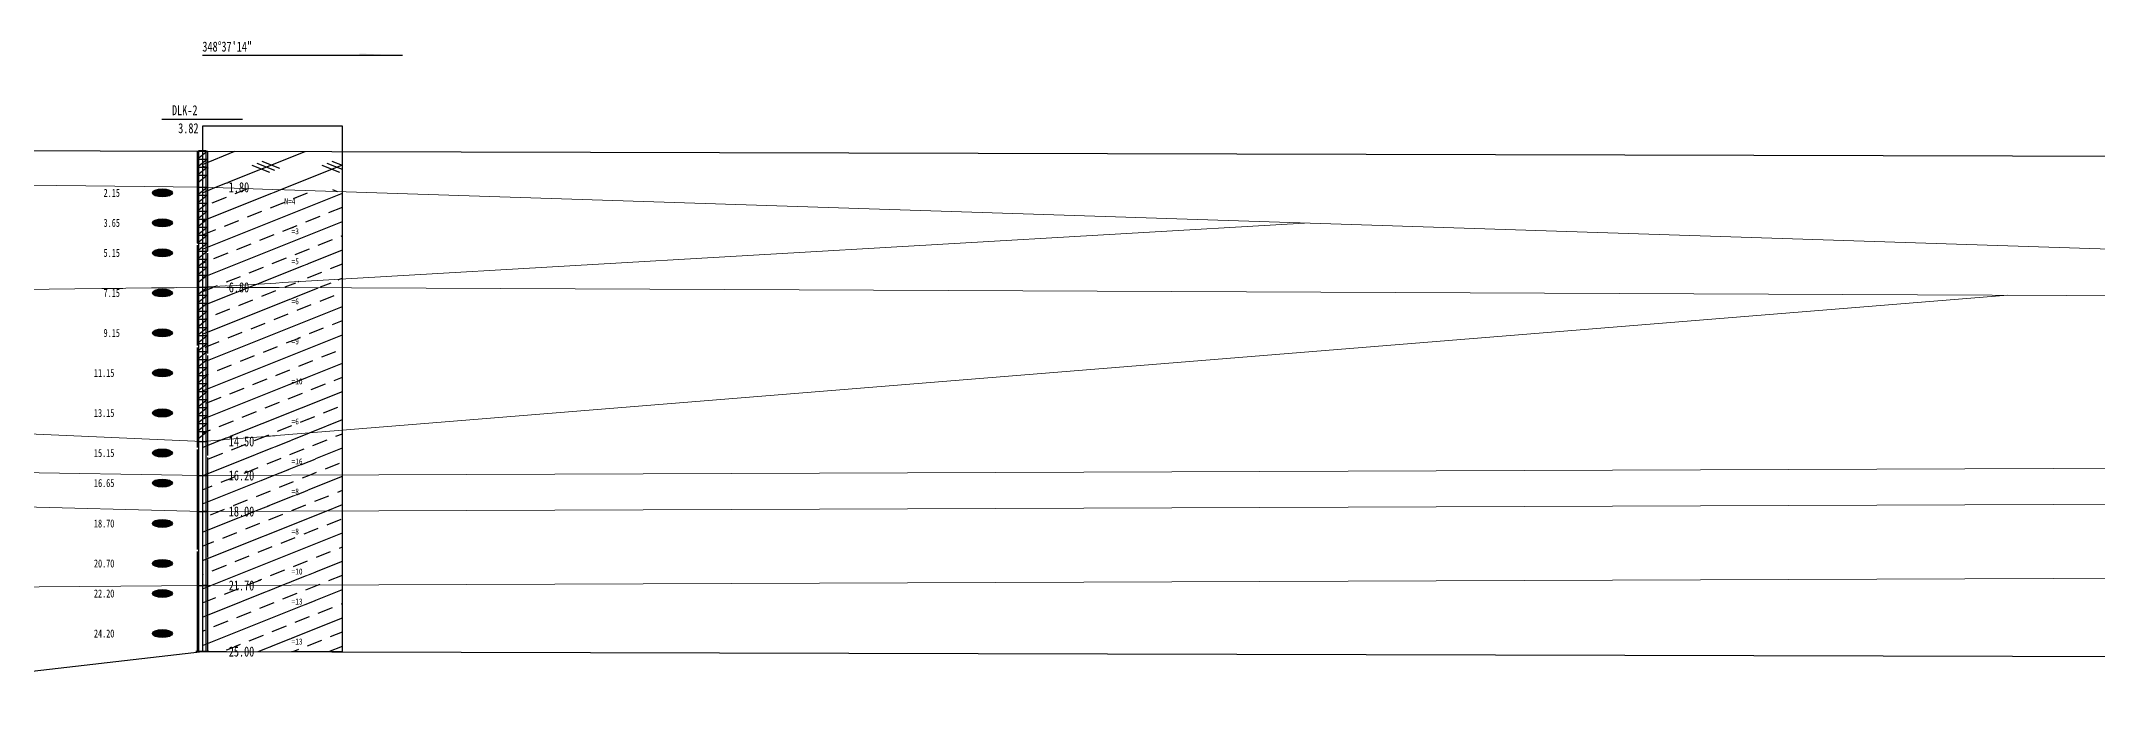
# Model space of a CAD drawing. Header units: millimetres. Extents: x 946 to 3601, y 223 to 2569.
# Drawn here: x 1982.7 to 2085.6, y 570.1 to 603.1 of the extents above; entities that cross this region are included whole.
import ezdxf

# ---------------------------------------------------------------- set-up
doc = ezdxf.new("R2010")
doc.units = ezdxf.units.MM
doc.linetypes.add('sx', pattern=[10, 5, 0, 5, 0])
for name, color, linetype in [('dz-temp', 4, 'Continuous'), ('GiCAD_PouMian', 7, 'Continuous'), ('GICAD_QUYANG', 7, 'Continuous'), ('地形线', 7, 'Continuous'), ('地质-地面线', 7, 'Continuous'), ('地质-填充花纹', 8, 'Continuous'), ('地质-标贯', 7, 'Continuous'), ('地质-钻孔', 7, 'Continuous')]:
    doc.layers.add(name, color=color, linetype=linetype)
doc.layers.add('地质-地层线', color=7, linetype='Continuous', lineweight=15)
doc.layers.add('地质-文字', color=7, linetype='Continuous', lineweight=15)
doc.styles.add('LZ_FONTS_FS', font='', dxfattribs={"width": 0.7})
doc.styles.add('剖线方向', font='', dxfattribs={"width": 0.7, "height": 2.5})
doc.styles.add('层底标注', font='', dxfattribs={"width": 0.7, "height": 2.5})
doc.styles.add('标贯动探', font='', dxfattribs={"width": 0.7, "height": 1.5})
doc.styles.add('钻孔标注', font='', dxfattribs={"width": 0.7, "height": 2.5})
doc.styles.get('LZ_FONTS_FS').set_extended_font_data('仿宋_GB2312')
doc.styles.get('剖线方向').set_extended_font_data('仿宋_GB2312')
doc.styles.get('层底标注').set_extended_font_data('仿宋_GB2312')
doc.styles.get('标贯动探').set_extended_font_data('仿宋_GB2312')
doc.styles.get('钻孔标注').set_extended_font_data('仿宋_GB2312')
pattern_1 = [(21.80141, (0, 0), (-1.7677652, 0.7071061), []), (21.80141, (1.75, 0), (-1.7677652, 0.7071061), [0.76157655, -0.47598506])]

# ---------------------------------------------------------------- blocks, each defined once
blk = doc.blocks.new('pxfx')
blk.add_hatch(color=7).paths.add_polyline_path([(15.69, 0), (15.69, 0.52), (20.1, 0)])
at = {"color": 7, "linetype": 'Continuous'}
blk.add_wipeout([(-10.23, -0.22), (10.32, -0.22), (10.32, 0.73), (-10.23, 0.73)], dxfattribs=at)
at = {"layer": '地形线', "color": 7}
blk.add_line((20, 0), (0, 0), dxfattribs=at)
blk = doc.blocks.new('WipeoutBlock')
at = {"color": 7}
blk.add_wipeout([(0, 0), (0, 1), (1, 1), (1, 0)], dxfattribs=at)
blk = doc.blocks.new('gkqy_yuan.dwg不标1')
at = {"layer": 'GiCAD_PouMian'}
h = blk.add_hatch(color=7, dxfattribs=at)
edge = h.paths.add_edge_path()
edge.add_arc((0, 0), 1, 0, 360)
at = {"layer": 'GICAD_QUYANG', "color": 7}
blk.add_circle((0, 0), 1, dxfattribs=at)

msp = doc.modelspace()

# ---------------------------------------------------------------- linework, layer by layer
at = {"layer": 'dz-temp', "color": 7, "linetype": 'Continuous'}
for p, q in [((1997.79, 598.83), (1990.79, 598.83)), ((1990.79, 598.83), (1990.79, 572.57)), ((1997.79, 572.57), (1997.79, 598.83)), ((1969.54, 570.11), (1990.79, 572.57)), ((1990.79, 572.57), (1997.79, 572.57))]:
    msp.add_line(p, q, dxfattribs=at)
at = {"layer": '地质-地面线', "color": 7, "linetype": 'Continuous'}
for p, q in [((1948.29, 597.75), (1990.79, 597.57)), ((1990.79, 597.57), (2100.99, 597.29))]:
    msp.add_line(p, q, dxfattribs=at)
at = {"layer": '地质-钻孔', "color": 7, "linetype": 'Continuous'}
for p, q in [((1988.77, 599.17), (1992.8, 599.17)), ((1990.54, 597.57), (1991.04, 597.57)), ((1990.54, 597.57), (1991.04, 597.57)), ((1991.04, 597.57), (1990.54, 597.17)), ((1990.61, 597.6), (1990.96, 597.6)), ((1990.61, 572.57), (1990.61, 597.6)), ((1990.96, 597.6), (1990.96, 572.57)), ((1991.04, 597.57), (1991.04, 597.57)), ((1990.54, 597.17), (1991.04, 597.17)), ((1991.04, 597.17), (1990.54, 596.77)), ((1990.54, 596.77), (1991.04, 596.77)), ((1991.04, 596.77), (1990.54, 596.37)), ((1991.04, 597.17), (1991.04, 597.17)), ((1991.04, 596.77), (1991.04, 596.77)), ((1990.54, 596.37), (1991.04, 596.37)), ((1991.04, 596.37), (1990.54, 595.97)), ((1990.54, 595.77), (1991.04, 595.77)), ((1990.54, 595.77), (1991.04, 595.77)), ((1991.04, 595.77), (1990.54, 595.37)), ((1990.54, 595.77), (1991.04, 595.77)), ((1991.04, 596.37), (1991.04, 596.37)), ((1991.04, 595.77), (1991.04, 595.77)), ((1990.54, 595.37), (1991.04, 595.37)), ((1991.04, 595.37), (1990.54, 594.97)), ((1990.54, 594.97), (1991.04, 594.97)), ((1991.04, 594.97), (1990.54, 594.57)), ((1990.54, 594.57), (1991.04, 594.57)), ((1991.04, 594.57), (1990.54, 594.17)), ((1991.04, 595.37), (1991.04, 595.37)), ((1991.04, 594.97), (1991.04, 594.97)), ((1991.04, 594.57), (1991.04, 594.57)), ((1990.54, 594.17), (1991.04, 594.17)), ((1991.04, 594.17), (1990.54, 593.77)), ((1990.54, 593.77), (1991.04, 593.77)), ((1991.04, 593.77), (1990.54, 593.37)), ((1990.54, 593.37), (1991.04, 593.37)), ((1991.04, 593.37), (1990.54, 592.97)), ((1991.04, 594.17), (1991.04, 594.17)), ((1991.04, 593.77), (1991.04, 593.77)), ((1991.04, 593.37), (1991.04, 593.37)), ((1990.54, 592.97), (1991.04, 592.97)), ((1991.04, 592.97), (1990.54, 592.57)), ((1990.54, 592.57), (1991.04, 592.57)), ((1991.04, 592.57), (1990.54, 592.17)), ((1991.04, 592.97), (1991.04, 592.97)), ((1991.04, 592.57), (1991.04, 592.57)), ((1990.54, 592.17), (1991.04, 592.17)), ((1991.04, 592.17), (1990.54, 591.77)), ((1990.54, 591.77), (1991.04, 591.77)), ((1991.04, 591.77), (1990.54, 591.37)), ((1990.54, 591.37), (1991.04, 591.37)), ((1991.04, 591.37), (1990.54, 590.97)), ((1991.04, 592.17), (1991.04, 592.17)), ((1991.04, 591.77), (1991.04, 591.77)), ((1991.04, 591.37), (1991.04, 591.37)), ((1990.54, 590.77), (1991.04, 590.77)), ((1990.54, 590.77), (1991.04, 590.77)), ((1990.54, 590.77), (1991.04, 590.77)), ((1991.04, 590.77), (1990.54, 590.37)), ((1990.54, 590.37), (1991.04, 590.37)), ((1991.04, 590.37), (1990.54, 589.97)), ((1991.04, 590.77), (1991.04, 590.77)), ((1991.04, 590.37), (1991.04, 590.37)), ((1990.54, 589.97), (1991.04, 589.97)), ((1991.04, 589.97), (1990.54, 589.57)), ((1990.54, 589.57), (1991.04, 589.57)), ((1991.04, 589.57), (1990.54, 589.17)), ((1991.04, 589.97), (1991.04, 589.97)), ((1991.04, 589.57), (1991.04, 589.57)), ((1990.54, 589.17), (1991.04, 589.17)), ((1991.04, 589.17), (1990.54, 588.77)), ((1990.54, 588.77), (1991.04, 588.77)), ((1991.04, 588.77), (1990.54, 588.37)), ((1990.54, 588.37), (1991.04, 588.37)), ((1991.04, 588.37), (1990.54, 587.97)), ((1991.04, 589.17), (1991.04, 589.17)), ((1991.04, 588.77), (1991.04, 588.77)), ((1991.04, 588.37), (1991.04, 588.37)), ((1990.54, 587.97), (1991.04, 587.97)), ((1991.04, 587.97), (1990.54, 587.57)), ((1990.54, 587.57), (1991.04, 587.57)), ((1991.04, 587.57), (1990.54, 587.17)), ((1991.04, 587.97), (1991.04, 587.97)), ((1991.04, 587.57), (1991.04, 587.57)), ((1990.54, 587.17), (1991.04, 587.17)), ((1991.04, 587.17), (1990.54, 586.77)), ((1990.54, 586.77), (1991.04, 586.77)), ((1991.04, 586.77), (1990.54, 586.37)), ((1990.54, 586.37), (1991.04, 586.37)), ((1991.04, 586.37), (1990.54, 585.97)), ((1991.04, 587.17), (1991.04, 587.17)), ((1991.04, 586.77), (1991.04, 586.77)), ((1991.04, 586.37), (1991.04, 586.37)), ((1990.54, 585.97), (1991.04, 585.97)), ((1991.04, 585.97), (1990.54, 585.57)), ((1990.54, 585.57), (1991.04, 585.57)), ((1991.04, 585.57), (1990.54, 585.17)), ((1990.54, 585.17), (1991.04, 585.17)), ((1991.04, 585.17), (1990.54, 584.77)), ((1991.04, 585.97), (1991.04, 585.97)), ((1991.04, 585.57), (1991.04, 585.57)), ((1991.04, 585.17), (1991.04, 585.17)), ((1990.54, 584.77), (1991.04, 584.77)), ((1991.04, 584.77), (1990.54, 584.37)), ((1990.54, 584.37), (1991.04, 584.37)), ((1991.04, 584.37), (1990.54, 583.97)), ((1991.04, 584.77), (1991.04, 584.77)), ((1991.04, 584.37), (1991.04, 584.37)), ((1990.54, 583.97), (1991.04, 583.97)), ((1991.04, 583.97), (1990.54, 583.57)), ((1990.54, 583.57), (1991.04, 583.57)), ((1991.04, 583.57), (1990.54, 583.17)), ((1991.04, 583.97), (1991.04, 583.97)), ((1991.04, 583.57), (1991.04, 583.57)), ((1990.54, 583.07), (1991.04, 583.07)), ((1990.54, 583.07), (1991.04, 583.07)), ((1990.54, 581.37), (1991.04, 581.37)), ((1990.54, 581.37), (1991.04, 581.37)), ((1990.54, 579.57), (1991.04, 579.57)), ((1990.54, 579.57), (1991.04, 579.57)), ((1990.54, 579.57), (1991.04, 579.57)), ((1991.04, 579.57), (1990.79, 579.57)), ((1990.79, 579.57), (1990.79, 575.87)), ((1990.54, 575.87), (1991.04, 575.87)), ((1990.54, 575.87), (1991.04, 575.87)), ((1990.54, 575.87), (1991.04, 575.87)), ((1991.04, 575.87), (1990.79, 575.87)), ((1990.79, 575.87), (1990.79, 572.57)), ((1990.54, 572.57), (1991.04, 572.57)), ((1990.96, 572.57), (1990.61, 572.57))]:
    msp.add_line(p, q, dxfattribs=at)
at = {"layer": '地质-钻孔', "color": 7, "linetype": 'sx'}
for p, q in [((1990.54, 597.57), (1991.04, 597.57)), ((1990.54, 572.57), (1990.54, 597.57)), ((1991.04, 597.57), (1991.04, 572.57)), ((1991.11, 572.57), (1990.46, 572.57)), ((1990.46, 572.57), (1990.54, 572.57)), ((1991.04, 572.57), (1991.11, 572.57))]:
    msp.add_line(p, q, dxfattribs=at)

# ---------------------------------------------------------------- block references
at = {"color": 7, "linetype": 'Continuous', "xscale": 0.5, "yscale": 0.2}
msp.add_blockref('pxfx', (1990.79, 602.35), dxfattribs=at)
at = {"linetype": 'Continuous'}
for p, xscale, yscale in [((1985.75, 595.25), 2.137297264305244, 0.4518918918919371), ((1994.79, 594.88), 1.289729711171685, 0.3589189189189528), ((1985.75, 593.75), 2.137297264305244, 0.4605405405405509), ((1995.15, 593.38), 0.9264864741146084, 0.3654054054054359), ((1985.75, 592.25), 2.137297264305244, 0.4518918918919371), ((1995.15, 591.88), 0.9264864741146084, 0.3589189189189528), ((1985.75, 590.25), 2.137297264305244, 0.4518918918919371), ((1992.01, 590.48), 2.621621580381725, 0.5556756756756659), ((1995.15, 589.88), 0.9264864741146084, 0.3654054054054359), ((1985.75, 588.25), 2.137297264305244, 0.4605405405405509), ((1995.15, 587.88), 0.9264864741146084, 0.3654054054054359), ((1985.27, 586.25), 2.621621580381725, 0.4518918918919371), ((1995.15, 585.88), 1.289729711171685, 0.3654054054054359), ((1985.27, 584.25), 2.621621580381725, 0.4605405405405509), ((1995.15, 583.88), 0.9264864741146084, 0.3654054054054359), ((1992.01, 582.78), 3.227026975477156, 0.5556756756756659), ((1985.27, 582.25), 2.621621580381725, 0.4518918918919371), ((1995.15, 581.88), 1.289729711171685, 0.3654054054054359), ((1985.27, 580.75), 2.621621580381725, 0.4605405405405509), ((1995.15, 580.38), 0.9264864741146084, 0.3654054054054359), ((1985.27, 578.73), 2.621621580381725, 0.4605405405405509), ((1992.01, 579.28), 3.227026975477156, 0.5556756756756659), ((1995.15, 578.38), 0.9264864741146084, 0.3654054054054359), ((1985.27, 576.73), 2.621621580381725, 0.4605405405405509), ((1995.15, 576.38), 1.289729711171685, 0.3654054054054359), ((1985.27, 575.23), 2.621621580381725, 0.4605405405405509), ((1995.15, 574.88), 1.289729711171685, 0.3654054054054359), ((1985.27, 573.23), 2.621621580381725, 0.4605405405405509)]:
    msp.add_blockref('WipeoutBlock', p, dxfattribs=dict(at, xscale=xscale, yscale=yscale))

# ---------------------------------------------------------------- texts
at = {"layer": '地质-钻孔', "color": 7, "linetype": 'Continuous', "style": '钻孔标注', "width": 0.75}
for s, p in [('DLK-2', (1989.27, 599.37)), ('3.82', (1989.58, 598.47))]:
    msp.add_text(s, height=0.5, dxfattribs=at).set_placement(p)

# ---------------------------------------------------------------- next in the draw order: hatches: boundary and pattern name
at = {"layer": '地质-填充花纹', "linetype": 'Continuous'}
h = msp.add_hatch(dxfattribs=at)
h.set_pattern_fill('GKFT', color=256, scale=0.25, style=0, pattern_type=2)
h.set_pattern_definition([(21.80141, (0, 0), (-0.88388348, 0.3535534), [0.57118298, -0.38078866])])
h.paths.add_polyline_path([(1997.79, 590.74), (1990.79, 590.77), (1997.79, 591.18)])
h = msp.add_hatch(dxfattribs=at)
h.set_pattern_fill('GLYNT', color=256, scale=0.25, style=0, pattern_type=2)
h.set_pattern_definition(pattern_1)
h.paths.add_polyline_path([(1997.79, 590.74), (1997.79, 583.63), (1990.79, 583.07), (1990.79, 590.77)])

# ---------------------------------------------------------------- next in the draw order: linework, layer by layer
at = {"layer": '地质-地层线', "color": 7}
for p, q in [((1990.79, 590.77), (2045.89, 593.98)), ((1990.79, 590.77), (2100.99, 590.29)), ((1990.79, 583.07), (2081.06, 590.38)), ((1990.79, 579.57), (2100.99, 579.99))]:
    msp.add_line(p, q, dxfattribs=at)

# ---------------------------------------------------------------- next in the draw order: block references
at = {"linetype": 'Continuous'}
for p, xscale, yscale in [((1988.19, 595.25, 0), 1.200000009999894, 0.4800000039999577), ((1992.01, 595.48), 2.621621580381725, 0.5556756756756659), ((1988.19, 593.75, 0), 1.200000009999894, 0.4800000039999577), ((1988.19, 592.25, 0), 1.200000009999894, 0.4800000039999577), ((1988.19, 590.25, 0), 1.200000009999894, 0.4800000039999577), ((1988.19, 588.25, 0), 1.200000009999894, 0.4800000039999577), ((1988.19, 586.25, 0), 1.200000009999894, 0.4800000039999577), ((1988.19, 584.25, 0), 1.200000009999894, 0.4800000039999577), ((1988.19, 582.25, 0), 1.200000009999894, 0.4800000039999577), ((1988.19, 580.75, 0), 1.200000009999894, 0.4800000039999577), ((1992.01, 581.08), 3.227026975477156, 0.5556756756756659), ((1988.19, 578.73, 0), 1.200000009999894, 0.4800000039999577), ((1988.19, 576.73, 0), 1.200000009999894, 0.4800000039999577), ((1992.01, 575.58), 3.227026975477156, 0.5556756756756659), ((1988.19, 575.23, 0), 1.200000009999894, 0.4800000039999577), ((1988.19, 573.23, 0), 1.200000009999894, 0.4800000039999577), ((1995.15, 572.88), 1.289729711171685, 0.3654054054054359)]:
    msp.add_blockref('WipeoutBlock', p, dxfattribs=dict(at, xscale=xscale, yscale=yscale))

# ---------------------------------------------------------------- next in the draw order: texts
at = {"color": 7, "linetype": 'Continuous', "width": 0.75}
for s, height, style, p in [('348°37\'14"', 0.5, '剖线方向', (1990.79, 602.55)), ('2.15', 0.4, 'LZ_FONTS_FS', (1985.85, 595.29)), ('3.65', 0.4, 'LZ_FONTS_FS', (1985.85, 593.79)), ('5.15', 0.4, 'LZ_FONTS_FS', (1985.85, 592.29)), ('7.15', 0.4, 'LZ_FONTS_FS', (1985.85, 590.29)), ('9.15', 0.4, 'LZ_FONTS_FS', (1985.85, 588.29)), ('11.15', 0.4, 'LZ_FONTS_FS', (1985.37, 586.29)), ('13.15', 0.4, 'LZ_FONTS_FS', (1985.37, 584.29)), ('15.15', 0.4, 'LZ_FONTS_FS', (1985.37, 582.29)), ('16.65', 0.4, 'LZ_FONTS_FS', (1985.37, 580.79)), ('18.70', 0.4, 'LZ_FONTS_FS', (1985.37, 578.77)), ('20.70', 0.4, 'LZ_FONTS_FS', (1985.37, 576.77)), ('22.20', 0.4, 'LZ_FONTS_FS', (1985.37, 575.27)), ('24.20', 0.4, 'LZ_FONTS_FS', (1985.37, 573.27))]:
    msp.add_text(s, height=height, dxfattribs=dict(at, style=style)).set_placement(p)
at = {"layer": '地质-文字', "color": 7, "linetype": 'Continuous', "style": '层底标注', "width": 0.75}
for s, p in [('6.80', (1992.11, 590.52)), ('14.50', (1992.11, 582.82)), ('18.00', (1992.11, 579.32))]:
    msp.add_text(s, height=0.5, dxfattribs=at).set_placement(p)
at = {"layer": '地质-标贯', "color": 7, "linetype": 'Continuous', "style": '标贯动探', "width": 0.75}
for s, p in [('=3', (1995.25, 593.42)), ('=5', (1995.25, 591.92)), ('=6', (1995.25, 589.92)), ('=9', (1995.25, 587.92)), ('=10', (1995.25, 585.92)), ('=6', (1995.25, 583.92)), ('=8', (1995.25, 578.42))]:
    msp.add_text(s, height=0.3, dxfattribs=at).set_placement(p)

# ---------------------------------------------------------------- next in the draw order: hatches: boundary and pattern name
at = {"layer": '地质-填充花纹', "linetype": 'Continuous'}
h = msp.add_hatch(dxfattribs=at)
h.set_pattern_fill('GKZTT', color=256, scale=0.25, style=0, pattern_type=2)
h.set_pattern_definition([(21.80141, (0, 0), (-1.76776695, 0.7071068), []), (158.19859, (0.625, -0.1), (-3.535534, -1.4142136), [0.9519716, -2.855915]), (158.19859, (0.375, -0.2), (-3.535534, -1.4142136), [0.9519716, -2.855915]), (158.19859, (0.125, -0.3), (-3.535534, -1.4142136), [0.9519716, -2.855915]), (158.19859, (4.125, -0.1), (-3.535534, -1.4142136), [0.9519716, -2.855915]), (158.19859, (3.875, -0.2), (-3.535534, -1.4142136), [0.9519716, -2.855915]), (158.19859, (3.625, -0.3), (-3.535534, -1.4142136), [0.9519716, -2.855915])])
h.paths.add_polyline_path([(1997.79, 597.55), (1997.79, 595.54), (1990.79, 595.77), (1990.79, 597.57)])
h = msp.add_hatch(dxfattribs=at)
h.set_pattern_fill('GLYNT', color=256, scale=0.25, style=0, pattern_type=2)
h.set_pattern_definition(pattern_1)
h.paths.add_polyline_path([(1997.79, 595.54), (1997.79, 591.18), (1990.79, 590.77), (1990.79, 595.77)])
h = msp.add_hatch(dxfattribs=at)
h.set_pattern_fill('GLYNT', color=256, scale=0.25, style=0, pattern_type=2)
h.set_pattern_definition(pattern_1)
h.paths.add_polyline_path([(1997.79, 581.39), (1990.79, 581.37), (1990.79, 583.07), (1997.79, 583.63)])
h = msp.add_hatch(dxfattribs=at)
h.set_pattern_fill('GLYNT', color=256, scale=0.25, style=0, pattern_type=2)
h.set_pattern_definition(pattern_1)
h.paths.add_polyline_path([(1997.79, 579.59), (1990.79, 579.57), (1990.79, 581.37), (1997.79, 581.39)])
h = msp.add_hatch(dxfattribs=at)
h.set_pattern_fill('GLYNT', color=256, scale=0.25, style=0, pattern_type=2)
h.set_pattern_definition(pattern_1)
h.paths.add_polyline_path([(1997.79, 575.89), (1990.79, 575.87), (1990.79, 579.57), (1997.79, 579.59)])

# ---------------------------------------------------------------- next in the draw order: linework, layer by layer
at = {"layer": '地质-地层线', "color": 7}
for p, q in [((1948.29, 596.25), (1990.79, 595.77)), ((1990.79, 595.77), (2100.99, 592.19)), ((1948.29, 590.25), (1990.79, 590.77)), ((1948.29, 584.95), (1990.79, 583.07)), ((1948.29, 582.05), (1990.79, 581.37)), ((1990.79, 581.37), (2100.99, 581.79)), ((1948.29, 580.65), (1990.79, 579.57)), ((1990.79, 575.87), (2100.99, 576.29)), ((1948.29, 575.55), (1990.79, 575.87))]:
    msp.add_line(p, q, dxfattribs=at)

# ---------------------------------------------------------------- next in the draw order: block references
at = {"color": 7, "linetype": 'Continuous', "xscale": 0.5, "yscale": 0.2}
for p in [(1988.79, 595.49), (1988.79, 593.99), (1988.79, 592.49), (1988.79, 590.49), (1988.79, 588.49), (1988.79, 586.49), (1988.79, 584.49), (1988.79, 582.49), (1988.79, 580.99), (1988.79, 578.97), (1988.79, 576.97), (1988.79, 575.47), (1988.79, 573.47)]:
    msp.add_blockref('gkqy_yuan.dwg不标1', p, dxfattribs=at)
at = {"linetype": 'Continuous', "xscale": 3.227026975477156, "yscale": 0.5556756756756659}
msp.add_blockref('WipeoutBlock', (1992.01, 572.28), dxfattribs=at)

# ---------------------------------------------------------------- next in the draw order: texts
at = {"layer": '地质-文字', "color": 7, "linetype": 'Continuous', "style": '层底标注', "width": 0.75}
for s, p in [('1.80', (1992.11, 595.52)), ('16.20', (1992.11, 581.12)), ('21.70', (1992.11, 575.62))]:
    msp.add_text(s, height=0.5, dxfattribs=at).set_placement(p)
at = {"layer": '地质-标贯', "color": 7, "linetype": 'Continuous', "style": '标贯动探', "width": 0.75}
for s, p in [('N=4', (1994.89, 594.92)), ('=16', (1995.25, 581.92)), ('=8', (1995.25, 580.42)), ('=10', (1995.25, 576.42)), ('=13', (1995.25, 574.92))]:
    msp.add_text(s, height=0.3, dxfattribs=at).set_placement(p)

# ---------------------------------------------------------------- next in the draw order: hatches: boundary and pattern name
at = {"layer": '地质-填充花纹', "linetype": 'Continuous'}
h = msp.add_hatch(dxfattribs=at)
h.set_pattern_fill('GLYNT', color=256, scale=0.25, style=0, pattern_type=2)
h.set_pattern_definition(pattern_1)
h.paths.add_polyline_path([(1997.79, 572.57), (1990.79, 572.57), (1990.79, 575.87), (1997.79, 575.89)])

# ---------------------------------------------------------------- next in the draw order: linework, layer by layer
at = {"layer": 'dz-temp', "color": 7, "linetype": 'Continuous'}
msp.add_line((1990.79, 572.57), (2100.99, 572.29), dxfattribs=at)

# ---------------------------------------------------------------- next in the draw order: texts
at = {"layer": '地质-文字', "color": 7, "linetype": 'Continuous', "style": '层底标注', "width": 0.75}
msp.add_text('25.00', height=0.5, dxfattribs=at).set_placement((1992.11, 572.32))
at = {"layer": '地质-标贯', "color": 7, "linetype": 'Continuous', "style": '标贯动探', "width": 0.75}
msp.add_text('=13', height=0.3, dxfattribs=at).set_placement((1995.25, 572.92))

doc.saveas('drawing.dxf')
